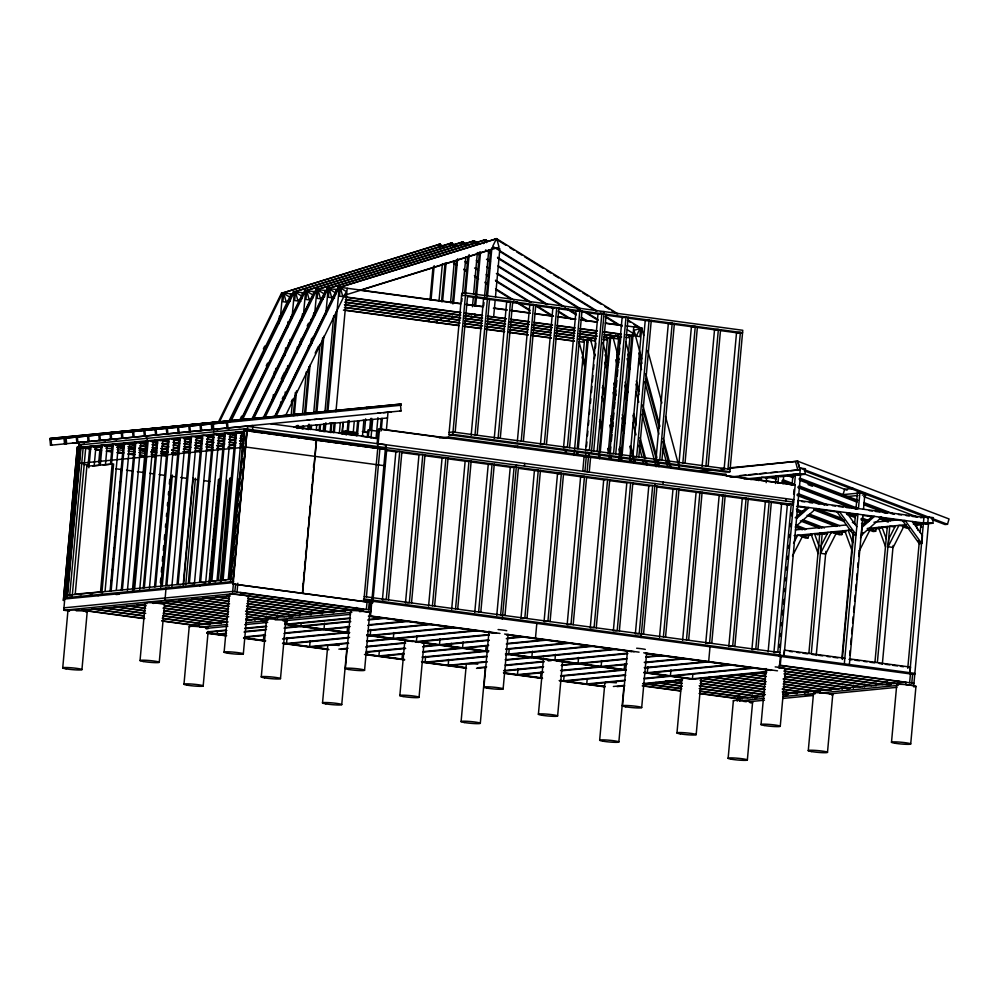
<?xml version="1.0" encoding="UTF-8"?>
<svg xmlns="http://www.w3.org/2000/svg" width="999" height="999" viewBox="0 0 999 999"><rect width="100%" height="100%" fill="white"/><g stroke="black" fill="none" stroke-linecap="round" stroke-linejoin="round"><path stroke-width="1.5" d="M69.018 610.951L63.736 610.239L64.748 599.038M64.86 597.889L78.983 442.607M65.909 597.789L79.82 444.905M67.183 595.292L80.657 447.202M67.32 597.652L81.231 444.767M62.725 667.944L67.969 610.389M69.693 595.541L83.179 447.452M72.378 594.43L85.714 447.877L81.918 447.365M75.225 594.13L86.863 466.221L113.624 463.961L101.985 591.858L75.225 594.13L76.673 594.33M87.974 466.358L89.798 446.303M88.886 467.807L90.859 446.203L95.904 446.89L94.218 465.397M98.714 462.612L99.838 450.274M99.226 465.272L101.049 445.217M100.275 465.172L102.11 445.117L112.737 446.59M81.943 669.555L87.188 612M105.469 464.31L107.155 445.791M98.139 595.754L98.339 594.592M110.477 464.173L112.3 444.118M111.526 464.073L113.349 444.018L118.406 444.692L105.07 591.246M100.537 591.67L112.175 463.761M110.077 591.121L123.551 443.019L128.596 443.706M110.714 587.587L111.426 579.882M111.701 576.798L112.4 569.08M112.687 565.996L113.386 558.279M113.661 555.194L114.373 547.489M114.648 544.405L115.347 536.688M115.634 533.603L116.334 525.886M116.758 521.266L117.32 515.084M117.745 510.464L118.444 502.747M118.719 499.662L119.418 491.945M119.705 488.861L120.404 481.156M120.692 478.071L121.391 470.354M122.652 456.468L122.927 453.384L116.883 452.572M111.126 591.008L124.6 442.919L129.658 443.606L116.321 590.147M121.316 590.022L134.803 441.933M122.377 589.922L135.852 441.833L140.909 442.507L127.422 590.596M131.98 592.457L132.168 591.296M132.567 588.923L146.054 440.834M146.266 438.436L146.491 436.039M133.404 591.221L147.328 438.336M134.678 588.723L148.152 440.634L153.209 441.308L139.735 589.398M143.294 587.887L156.768 439.797M144.343 587.774L157.83 439.685L162.874 440.372L149.4 588.461M140.035 660.614L145.28 603.059M154.545 586.788L168.019 438.698M155.594 586.688L169.081 438.598L174.126 439.273L160.652 587.362M160.352 582.779L160.777 578.146M161.326 571.977L161.751 567.357M162.313 561.188L162.737 556.555M163.299 550.387L163.724 545.754M164.286 539.585L164.698 534.964M165.409 527.247L165.684 524.163M166.383 516.446L166.671 513.361M167.37 505.644L167.645 502.559M168.356 494.855L168.631 491.77M169.331 484.053L169.755 479.42M162.238 586.151L172.34 475.087M165.797 585.689L179.271 437.599M165.822 589.16L165.921 588.011M159.253 662.225L164.498 604.67M166.009 588.011L164.985 600.374L228.634 608.903M171.903 586.276L185.377 438.174L180.32 437.5L166.845 585.589L169.368 585.926M177.048 584.602L190.522 436.513M183.154 585.177L196.628 437.087L191.571 436.401L178.097 584.49L180.619 584.84M183.579 584.353L193.269 477.909M185.752 584.64L195.429 478.196M188.287 583.503L201.773 435.414M183.966 684.278L189.211 626.723M194.393 584.078L207.879 435.989L202.822 435.314L189.348 583.404L193.132 583.916M199.538 582.405L213.024 434.315M199.65 585.876L199.763 584.727M213.761 431.868L213.399 423.763L401.248 405.219L401.136 404.071L188.611 424.8M199.925 585.889L200.025 584.74M204.071 541.82L204.358 538.736M205.057 531.031L205.332 527.947M206.044 520.229L206.318 517.145M207.018 509.428L207.305 506.343M208.004 498.638L208.279 495.541M198.963 622.814L198.689 625.749L161.738 620.766M205.794 581.443L219.131 434.89L214.073 434.215L200.599 582.305L205.644 582.991M209.066 582.617L218.481 479.27M209.553 581.356L210.252 573.651M210.539 570.554L211.239 562.849M211.663 558.216L212.225 552.047M212.65 547.427L213.349 539.71M213.624 536.625L214.323 528.908M214.61 525.824L215.309 518.106M215.597 515.022L216.296 507.317M216.571 504.233L217.282 496.515M217.557 493.431L218.257 485.714M210.127 582.517L219.53 479.158M210.789 581.318L224.263 433.216M203.184 685.888L208.154 631.368M210.215 621.728L209.94 624.65L162.2 618.219M217.033 580.344L230.369 433.803L225.324 433.116L211.85 581.206L215.634 581.718M218.344 580.506L227.472 480.232M220.317 581.53L229.733 478.171M221.378 581.418L230.781 478.071M217.52 631.193L217.258 634.153L226.486 633.254M222.04 580.219L235.514 432.13L240.572 432.804M221.191 623.563L221.453 620.629M228.284 579.258L241.621 432.704L236.576 432.03L223.102 580.119L225.624 580.456M229.595 579.408L238.724 479.133M230.307 579.42L243.781 431.318M224.113 652.235L229.345 594.68M230.594 581.643L244.518 428.746L793.631 502.097M231.78 574.687L232.205 570.054M232.767 563.886L233.329 557.717M233.741 553.084L234.303 546.915M234.728 542.295L235.289 536.113M235.714 531.493L236.276 525.324M236.688 520.691L237.25 514.522M237.812 508.354L238.237 503.721M238.798 497.552L239.223 492.919M239.785 486.75L240.197 482.13M240.759 475.961L241.321 469.78M241.746 465.159L242.307 458.991M242.732 454.358L243.294 448.189M243.706 443.556L244.268 437.387M245.055 428.821L244.83 431.218L78.546 447.402L90.822 449.063M232.642 583.965L247.115 430.432L386.738 449.288L372.777 602.772L232.642 583.965L371.89 602.622M233.054 581.393L246.978 428.509M233.142 583.916L247.115 430.432M63.736 610.239L232.48 593.806L233.366 584.09M247.727 426.186L247.515 428.583L78.771 445.005M234.865 591.708L235.527 584.378M237.025 591.995L237.824 583.204M252.56 429.258L252.784 426.86M240.634 592.482L240.409 594.88L232.48 593.806M243.331 653.846L248.564 596.291M271.616 402.435L271.903 399.35M273.863 377.747L274.425 371.566M276.536 348.414L276.81 345.329M278.783 323.726L279.483 316.009M272.814 400.786L273.376 394.617M275.337 373.014L275.761 368.381M277.734 346.778L278.009 343.681M280.12 320.529L282.642 292.757L292.932 294.143M254.945 620.279L255.207 617.345M280.332 406.493L280.756 401.86M282.58 381.793L283.142 375.624M284.965 355.557L285.664 347.839M287.487 327.772L288.049 321.603M289.885 301.536L290.584 293.818M261.526 618.793L261.313 621.191L266.608 621.902M283.529 399.75L283.816 396.665M285.926 373.514L286.338 368.881M288.449 345.729L288.736 342.645M290.834 319.493L291.121 316.408M284.727 398.102L285.289 391.933M287.113 371.865L287.675 365.696M289.648 344.081L290.072 339.448M292.033 317.844L294.418 291.608L304.707 292.994M263.436 640.384L263.973 634.465M266.196 619.18L266.458 616.246M261.276 676.96L266.521 619.405M291.258 414.61L292.67 399.175L291.233 401.985M294.63 377.56L294.917 374.475M296.878 352.872L297.44 346.69M299.55 323.539L299.837 320.454M301.798 298.851L302.36 292.67M293.244 415.634L295.342 392.482M299.563 346.178L299.987 341.546M301.948 319.942L302.51 313.761M294.293 415.534L296.541 390.834M300.761 344.53L301.323 338.361M303.284 316.745L305.669 290.509L314.423 291.696M277.447 618.081L277.71 615.159M297.015 428.396L297.29 425.462M297.864 428.446L298.139 425.437M302.51 413.511L306.306 371.84M308.416 348.688L308.691 345.604M310.801 322.452L311.076 319.368M313.049 297.752L313.611 291.583M302.148 429.071L302.397 426.248M349.175 633.004L284.74 624.325L285.14 619.892M280.494 678.571L285.464 624.038M303.197 428.971L303.459 426.148M304.495 414.535L308.841 366.695M310.814 345.08L311.376 338.911M313.336 317.295L313.761 312.675M286.201 619.78L285.801 624.225L348.701 632.704M305.544 414.435L310.04 365.047M312 343.431L312.562 337.262M314.535 315.659L316.92 289.41L327.21 290.796M287.25 619.68L286.85 624.113L349.762 632.592M288.686 616.995L288.961 614.06M287.075 637.574L286.538 643.493L349.625 637.35M308.142 428.758L308.541 424.363M308.254 429.682L308.629 425.524M308.978 428.846L309.39 424.35M313.761 412.412L319.942 344.505M324.438 295.117L324.862 290.484M315.734 413.436L322.627 337.812M326.835 291.508L327.123 288.424L338.461 289.71M316.795 413.336L323.813 336.163M325.786 314.56L328.172 288.324M316.271 429.92L316.733 424.925L315.672 425.025M300.212 612.961L299.937 615.896L247.577 608.841M302.672 587.125L302.772 584.003M303.659 576.273L303.758 573.151M304.645 565.422L304.745 562.3M305.632 554.57L305.731 551.448M306.618 543.718L306.718 540.596M307.742 531.318L308.029 528.221M308.728 520.467L308.841 517.345M309.727 509.615L309.827 506.493M310.714 498.763L310.814 495.629M311.551 489.46L311.8 484.777M312.55 478.608L312.65 475.474M313.536 467.757L313.636 464.622M315.647 444.493L315.746 441.371M302.422 593.256L316.396 439.772M301.186 623.051L300.924 626.011L350.162 621.216M319.118 430.594L319.655 424.737M319.955 430.756L320.504 424.75M323.189 431.393L323.888 423.676M325.012 411.326L333.716 315.634M335.689 294.018L336.114 289.385M324.001 431.793L324.675 424.35M325.062 431.68L325.874 422.752M326.81 412.325L335.939 312M337.899 290.397L338.186 287.3L339.273 287.2L346.303 291.558L285.452 415.846M327.859 412.225L339.235 287.2L460.339 303.521M311.451 611.875L311.188 614.797L246.516 606.081M310.165 640.696L309.628 646.603L348.102 642.856M330.107 432.43L330.906 423.638M330.931 432.667L331.743 423.663M334.103 423.214L333.266 432.455L334.315 432.355L335.164 423.114L329.47 423.014M335.939 411.75L347.177 288.274M322.702 610.776L322.44 613.711L246.978 603.533M339.373 433.029L340.322 422.602M324.55 623.214L324.013 629.12L350.174 626.585M342.182 431.568L342.994 422.565M342.145 434.165L343.206 422.44M342.507 432.455L345.579 432.155L345.679 431.006L356.468 432.455M346.191 435.064L346.466 432.105L357.23 433.554M322.527 702.959L327.772 645.391A9.678 0.874 5.2 0 1 339.21 645.504M347.065 432.792L348.164 420.629M348.114 432.692L349.225 420.529M333.953 609.677L333.691 612.612L247.452 600.986M353.159 433.479L354.245 421.466M344.942 611.513L345.204 608.591M362.462 436.151L363.911 420.279L362.849 420.379M364.41 432.392L365.634 418.868M347.115 632.242L347.652 626.323M341.745 704.57L346.715 650.037M345.354 668.568L350.587 611.013M367.232 437.412L367.907 430.02L379.732 431.368M368.294 437.312L368.968 429.92M369.555 430.606L370.666 418.444M370.617 430.507L371.715 418.344M370.979 437.999L372.639 419.755M356.193 610.426L356.456 607.492M376.024 438.698L377.934 417.669M359.49 611.638L362.562 611.338L362.774 608.94L246.191 620.292M377.597 446.116L377.809 443.718M364.036 598.963L377.947 446.078M379.508 428.896L378.459 428.996L377.11 443.781L378.159 443.681L379.508 428.896L795.192 484.915L779.607 656.131M380.294 429.395L381.281 418.556L382.342 418.456L381.206 430.844M366.421 596.865L379.895 448.763M366.383 609.427L367.045 602.097M368.544 609.727L369.218 602.397M364.573 670.179L369.867 611.638M370.142 608.678L370.542 604.245M386.388 430.132L388.012 412.225M371.516 601.223L370.492 612.412L362.562 611.338M385.527 447.177L385.751 444.78L246.491 426.186M496.528 633.204L369.468 616.071L370.517 615.971L385.352 449.188M385.889 447.152L386.101 444.755M366.308 654.495L367.357 654.382L367.632 651.423M370.741 629.432L370.204 635.352L451.76 627.409M379.308 651.51L378.908 655.943L403.534 653.546M388.424 599.825L401.898 451.735M393.831 632.542L393.294 638.461L474.862 630.519M430.032 299.812L432.992 267.307M429.395 318.294L429.108 321.391L428.059 321.491M431.081 299.712L434.178 265.659M405.482 603.021L418.968 454.932L422.827 454.557L409.353 602.647L406.78 602.897M401.998 659.053L402.535 653.134M399.837 695.629L404.945 639.585M411.526 602.934L425 454.845M437.325 319.368L437.05 322.465L435.989 322.565M439.023 300.786L442.407 263.624M441.521 301.773L445.042 263.062M441.171 317.145L440.884 320.242L439.835 320.342M442.582 301.661L446.103 262.962M416.933 635.664L416.396 641.57L488.711 634.54M449.113 318.219L448.826 321.316L447.777 321.416M450.512 302.734L454.32 260.926M452.497 303.771L456.443 260.414M452.422 316.059L452.135 319.156L451.086 319.255M453.546 303.671L457.629 258.766M419.056 697.24L424.026 642.719M428.583 606.131L442.058 458.042L445.929 457.667L432.442 605.756M425.636 656.256L425.099 662.162L486.65 656.181M448.426 438.174L448.539 437.025L726.198 474.45L726.086 475.599M448.913 434.74L461.788 293.306L465.659 292.932L742.781 330.282L729.907 471.715L726.036 472.09L448.913 434.74L452.784 434.365L729.907 471.715M461.763 301.636L462.05 298.539M462.475 293.893L465.859 256.743M434.615 606.056L448.089 457.954M464.585 293.381L467.969 256.231M452.784 434.365L469.168 254.57M455.169 432.255L467.607 295.617M440.022 638.773L439.485 644.692L488.723 639.897M471.603 316.034L471.328 319.131L470.267 319.23M472.452 306.743L473.301 297.452M473.576 294.355L477.385 252.547M474.562 306.231L479.495 252.035M474.925 313.861L474.637 316.958L473.588 317.058M475.624 306.119L480.556 251.935M451.673 609.253L465.147 461.151L469.018 460.776L455.544 608.866M448.726 659.365L448.189 665.284L486.663 661.538M451.298 643.281L451.024 646.241L449.975 646.341M471.153 435.314L483.578 298.676L487.45 298.301L475.012 434.94M483.703 305.644L483.978 302.547M484.552 296.353L488.773 249.9M457.704 609.165L471.178 461.076M486.488 295.816L490.709 249.363M487.537 295.716L491.908 247.715L499.85 248.788L495.479 296.778M477.185 435.227L489.61 298.589M463.111 641.882L462.574 647.802L488.736 645.254M495.192 299.875L493.643 316.908L492.594 317.008M461.088 721.628L466.333 664.073A9.678 0.874 5.2 0 1 466.483 663.86M474.762 612.362L488.249 464.273L492.107 463.898L478.633 611.987M494.243 438.424L506.68 301.785L510.539 301.411L498.114 438.049M480.794 612.275L494.28 464.185M500.274 438.336L512.712 301.698M486.076 646.478L485.664 650.911L488.748 650.611M480.307 723.239L485.402 667.195M483.916 687.25L489.011 631.206M496.778 615.322L510.252 467.232L514.123 466.858L500.649 614.947M517.332 441.533L529.77 304.895L533.641 304.52L521.203 441.158M502.122 618.743L502.235 617.594M517.707 447.515L517.819 446.366M502.31 618.768L516.508 464.747M517.894 447.54L517.994 446.391L514.747 446.665M504.97 615.534L518.456 467.445M523.364 441.446L535.801 304.807M503.134 688.86L508.091 634.328M524.45 465.821L524.662 463.424M509.165 649.587L508.766 654.02L590.322 646.091M520.954 618.581L534.428 470.492L538.299 470.117L524.825 618.206L522.24 618.456M518.006 668.706L517.47 674.612L543.631 672.065M540.434 444.642L552.859 308.004L556.73 307.63L544.293 444.268L541.72 444.518M526.985 618.493L540.459 470.404M546.465 444.567L558.891 307.929M532.392 651.223L531.855 657.142L613.411 649.2M536.813 623.413L535.464 638.199L534.415 638.311M539.51 677.834L540.559 677.734L541.096 671.815M538.399 714.31L543.506 658.266M565.172 452.934L565.446 449.85M550.074 621.615L563.561 473.526M566.221 452.834L566.508 449.75M569.555 447.677L581.992 311.039M583.528 339.235L583.266 342.17L578.646 341.546M555.494 654.333L554.944 660.252L627.272 653.209M574.013 455.444L584.552 339.685M576.66 454.882L576.947 451.785M577.222 448.701L587.2 339.123M577.722 454.77L577.996 451.685M578.284 448.601L588.399 337.475M557.617 715.921L562.587 661.388M564.06 676.398L563.648 680.843L625.212 674.849M582.754 471.253L584.103 456.468M595.304 338.087L595.042 341.021L579.645 338.948M585.526 450.724L597.964 314.086L601.835 313.711L589.398 450.349L586.825 450.599M585.651 455.844L585.938 452.759M586.5 446.578L586.925 441.958M587.487 435.776L587.899 431.143M588.461 424.975L588.886 420.342M589.447 414.173L589.872 409.54M590.434 403.371L590.859 398.738M591.42 392.557L591.982 386.388M592.395 381.755L592.956 375.587M593.518 369.405L593.943 364.785M594.505 358.604L594.929 353.971M595.491 347.802L595.904 343.169M584.927 471.54L586.263 456.755M587.175 456.88L587.275 455.731M587.35 456.905L587.449 455.756L584.203 456.031M573.176 624.725L586.65 476.635M587.087 471.84L588.436 457.043M588.686 456.768L588.973 453.683M589.248 472.127L590.596 457.342M593.731 450.936L606.168 314.298M606.555 336.988L606.293 339.922L603.209 339.51M578.583 657.442L578.046 663.361L627.285 658.566M597.19 451.66L607.579 337.45M598.738 457.317L609.702 336.925M599.65 458.753L599.937 455.669M600.212 452.584L610.889 335.277M617.807 335.901L617.532 338.836L603.683 336.963M587.15 679.52L586.75 683.953L625.224 680.207M608.154 453.658L618.831 336.351M609.715 459.315L609.989 456.218M610.414 451.598L610.839 446.965M611.4 440.784L611.962 434.615M612.375 429.982L612.936 423.813M613.361 419.18L613.923 413.012M614.348 408.379L614.909 402.197M615.322 397.577L615.884 391.396M616.308 386.763L616.87 380.594M617.295 375.961L617.857 369.792M618.281 365.159L618.843 358.991M619.255 354.358L619.817 348.176M620.242 343.556L620.941 335.839M610.764 459.203L611.051 456.118M596.266 627.834L609.74 479.745M615.746 453.896L628.171 317.257M629.058 334.802L628.783 337.737L625.711 337.325M618.706 460.277L630.082 335.252M601.673 660.551L601.136 666.47L627.297 663.923M620.491 461.276L632.017 334.715M621.553 461.176L621.828 458.091M622.115 454.995L633.778 326.898M599.65 740.296L604.882 682.742A9.678 0.874 5.2 0 1 605.044 682.529M613.324 631.031L626.81 482.942L630.669 482.567L617.195 630.656L614.622 630.906M629.495 462.25L641.708 327.959L626.81 325.961M619.355 630.943L632.842 482.854M638.836 457.018L651.273 320.379M624.762 663.673L624.225 669.58L623.176 669.692M618.868 741.907L623.963 685.863M622.477 705.918L627.434 651.398M635.339 634.003L648.813 485.914L652.684 485.526L639.21 633.628L636.625 633.878M655.893 460.214L668.331 323.576L672.202 323.189L659.765 459.827L657.18 460.089M640.871 637.437L640.971 636.288M641.046 637.462L655.069 483.429M656.805 466.258L656.73 465.084M643.531 634.203L657.017 486.113M661.925 460.127L674.362 323.489M641.695 707.529L646.653 653.009M662.999 484.49L663.224 482.092M647.864 666.783L647.327 672.702L728.883 664.76M659.515 637.262L672.989 489.173L676.86 488.786L663.386 636.875M678.983 463.324L691.42 326.685L695.292 326.311L682.854 462.949M665.546 637.175L679.02 489.085M685.014 463.236L697.452 326.598L693.593 326.973M670.953 669.892L670.416 675.811L751.972 667.869M682.604 640.371L696.091 492.282L699.949 491.908L686.475 639.997M676.96 732.979L681.917 678.446M702.085 466.433L714.522 329.795L718.381 329.42L705.943 466.058M688.636 640.284L702.122 492.195M708.116 466.346L720.554 329.707M692.831 674.337L692.432 678.771L766.295 671.59M696.178 734.59L701.273 678.546M705.706 643.481L719.18 495.392L723.051 495.017L709.565 643.106L706.992 643.356M724.088 469.405L736.525 332.767L740.396 332.38L727.959 469.018M710.014 646.753L708.666 661.55L707.617 661.65M711.738 643.393L725.212 495.304M728.795 646.59L742.269 498.501L746.141 498.126L732.667 646.216L730.082 646.465M734.827 646.515L748.301 498.414M728.134 758.316L733.366 700.761M737.237 701.086L737.512 698.001M699.063 693.506L737.449 698.688L738.511 698.576L738.773 695.654M758.803 480.681L759.09 477.584M762.961 696.153L739.735 698.426L739.522 700.823L764.297 698.401M739.697 700.848L740.122 696.216M761.263 480.432L761.55 477.347L766.595 478.022L766.183 482.667M752.135 698.051L752.397 695.117M747.352 759.927L752.584 702.372M757.916 649.625L771.403 501.535M775.461 483.516L776.148 475.961M777.921 483.279L778.608 475.724L783.653 476.411L782.966 483.966M763.386 696.952L763.648 694.03M761.038 724.6L766.133 668.556M768.131 651.897L781.605 503.808L780.544 503.908M785.689 501.023L785.901 498.626M792.032 485.152L793.019 474.325L798.064 475M779.008 655.057L778.908 656.206L914.759 674.512M779.707 647.327L779.994 644.23M780.694 636.488L780.981 633.403M781.68 625.661L781.967 622.577M782.667 614.835L783.091 610.202M783.653 604.008L784.078 599.375M784.777 591.633L785.064 588.548M785.763 580.806L786.051 577.722M786.75 569.979L787.037 566.895M787.736 559.153L788.024 556.056M788.723 548.326L788.998 545.229M789.709 537.499L789.984 534.403M790.696 526.673L790.971 523.576M791.683 515.846L791.957 512.749M792.669 505.019L793.081 500.374M793.643 494.193L794.068 489.547M794.492 484.915L795.479 474.088L800.536 474.762L784.065 655.731M779.295 668.069L780.369 656.243L363.561 600.062L363.673 598.913L914.859 673.363M905.494 682.404L779.22 665.396L780.269 665.284L781.068 656.493M744.105 479.083L799.862 473.663L800.361 468.056L805.419 468.743L804.907 474.338L797.165 475.087M783.878 655.706L784.39 650.112L844.829 658.266L842.369 658.503M780.256 726.211L785.489 668.643M786.151 691.832L785.876 694.767L782.804 694.355M797.402 690.746L797.127 693.668L783.266 691.808M804.769 692.095L804.557 694.492L812.487 695.554L783.066 698.426M808.865 653.446L819.817 533.079L824.862 533.753M811.325 653.209L822.277 532.842L827.322 533.516M820.591 553.321L831.455 531.992L836.5 532.667L825.649 553.995L820.591 553.321L821.315 545.404L827.971 532.33M816.233 655.431L825.886 551.361M808.278 750.674L813.523 693.119M819.63 691.483L819.892 688.548M820.154 691.433L820.429 688.498M830.881 690.384L831.143 687.449M827.497 752.284L832.741 694.73M841.907 657.879L853.283 532.879M842.282 659.465L853.658 534.465M854.644 523.663L855.481 514.41L857.941 514.173L844.317 663.86M842.132 689.298L842.394 686.363M849.699 655.232L850.124 650.599M850.686 644.43L851.248 638.261M851.66 633.628L852.222 627.459M852.646 622.827L853.208 616.658M853.633 612.025L854.195 605.856M854.62 601.223L855.181 595.054M855.594 590.421L856.155 584.24M856.58 579.62L857.142 573.438M857.704 567.27L858.129 562.637M858.69 556.468L859.252 550.299M849.375 664.535L862.999 514.847M863.498 509.253L864.947 493.419M853.383 688.199L853.646 685.264M864.635 687.1L864.897 684.165M874.949 662.312L887.312 526.51M877.409 662.075L889.772 526.273L894.829 526.948M888.086 546.753L898.95 525.424L903.995 526.098L893.143 547.427L888.086 546.753L888.81 538.836L895.466 525.761M875.873 686.001L876.148 683.079M882.329 664.298L893.143 545.466M887.399 681.98L887.124 684.914L783.953 671.003M891.495 742.307L896.74 684.752M898.65 680.881L898.376 683.816L778.258 667.632M907.766 668.294L919.292 541.745M920.129 532.492L920.978 523.239M909.814 672.677L923.938 517.395L798.014 500.424L797.502 506.018L928.483 523.676L913.735 685.701L905.806 684.64L906.018 682.242L783.091 694.205M909.989 672.702L910.501 667.107L849.887 658.94M921.752 543.468L905.144 520.529L902.684 520.766L919.292 543.706L921.752 543.468L922.477 535.551L912.299 521.49M909.627 682.717L910.426 673.925M911.787 683.016L912.599 674.225M913.323 524.025L927.809 522.564L928.321 516.97L933.366 517.657L932.866 523.251L925.099 524M910.713 743.918L915.958 686.363M801.298 536.438L805.656 538.099L808.116 537.862L808.89 535.202M835.052 533.154L839.397 534.815L841.87 534.577L843.031 530.581M868.805 529.87L873.151 531.53L875.611 531.293L876.398 528.633M931.967 519.555L945.029 524.537L947.489 524.3L949.05 518.968L797.726 461.213L729.782 467.832M218.044 422.727L281.631 292.857L282.642 292.757M219.093 422.627L282.68 292.757L289.71 297.115L228.858 421.391M263.349 348.876L264.723 346.091M229.82 421.578L293.406 291.708L294.455 291.608L301.486 295.966L240.634 420.254M230.869 421.478L294.455 291.608L293.369 291.708L297.502 292.27M240.26 418.956L241.633 416.158M266.246 365.884L267.607 363.099M241.059 420.492L304.645 290.622L305.669 290.509L312.737 294.867L251.885 419.155M242.12 420.392L305.706 290.509L304.645 290.622L308.753 291.171M252.31 419.393L315.896 289.523L316.92 289.41M253.371 419.293L316.958 289.423L323.988 293.768L263.137 418.057M281.219 379.058L284.64 372.078M307.205 325.999L308.566 323.201M263.561 418.294L327.148 288.424L328.209 288.324L335.227 292.682L274.375 416.97M264.623 418.194L328.209 288.324M282.218 398.913L283.579 396.116M274.638 417.182L338.224 287.312M275.687 417.082L339.273 287.2M315.16 353.109L318.581 346.129M438.636 246.765L439.897 244.193L443.856 246.641M450.412 245.617L451.673 243.044L455.631 245.492M461.026 245.804L462.912 241.945L466.883 244.405M472.277 244.705L474.163 240.859L478.134 243.306M483.528 243.619L485.414 239.76L488.061 241.396M617.956 313.886L496.491 238.636L492.707 246.353L597.015 310.964M615.559 335.14L614.298 337.712L610.339 335.264M793.543 543.281L797.614 535.277L802.659 535.963L792.482 555.956M860.451 538.036L863.161 532.704M859.39 550.711L870.254 529.383L867.719 529.045M795.204 517.782L806.543 507.767L809.003 507.529L796.54 518.543M795.816 526.461L816.146 508.491M861.837 525.611L872.027 516.595L874.487 516.358L862.025 527.372L861.313 535.289L881.63 517.32M440.147 244.218L282.642 292.994L439.098 244.33L440.147 244.218L440.921 247.065M451.923 243.082L294.418 291.845L450.874 243.182L451.923 243.082L452.697 245.916M463.174 241.983L305.669 290.759L462.125 242.083L463.174 241.983L463.948 244.83M474.425 240.884L316.92 289.66L473.376 240.996L474.425 240.884L475.199 243.731M290.472 300.037L286.001 301.423L283.704 292.894L282.904 301.686L289.061 302.522M485.676 239.797L328.172 288.561L484.627 239.897L485.676 239.797L486.438 242.632M300.749 299.35L297.777 300.287L295.479 291.745L294.68 300.537L300.836 301.373M496.753 238.674L339.235 287.45L496.753 238.674L499.05 247.203L342.595 295.879L340.297 287.337L339.498 296.141L461.076 312.525M312 298.264L309.028 299.188L306.73 290.647L305.919 299.45L310.539 300.062M324.737 296.703L320.279 298.089L317.969 289.56L317.17 298.351L323.326 299.176M334.503 296.066L331.518 296.99L329.22 288.461L328.421 297.252L334.578 298.089M360.914 289.96L490.546 249.625M643.693 335.464L641.683 327.959L634.04 330.332L641.72 358.853M729.245 468.331L797.702 461.213L799.999 469.755L730.007 477.01M50.112 439.61L49.987 438.461L218.569 421.84M401.136 404.071L110.677 432.555L110.789 433.703M88.174 435.939L50.999 439.523L51.561 445.142L50.499 445.242L49.95 439.622L228.209 422.277L228.097 421.128M99.413 434.84L88.599 435.901L89.161 441.521M121.641 432.642L99.85 434.815L100.4 440.422M121.915 432.654L111.101 433.716L111.651 439.335M133.167 431.556L122.353 432.617L122.902 438.236M144.418 430.457L133.604 431.531L134.153 437.137M155.669 429.37L144.855 430.432L145.404 436.051M166.92 428.271L156.106 429.333L156.656 434.952M199.126 425.137L167.345 428.246L167.907 433.853M211.913 423.888L201.099 424.962L201.648 430.569M50.499 445.242L116.97 438.786M400.512 405.294L401.061 410.914L99.351 440.534L98.801 434.915M387.5 417.957L294.006 427.16L295.067 427.06M438.836 244.293L439.897 244.193M451.673 243.044L450.611 243.144L454.57 245.604M461.863 242.045L462.912 241.945M473.114 240.959L474.163 240.859M484.365 239.86L485.414 239.76M496.491 238.636L495.429 238.736L505.993 245.279M282.68 292.757L281.631 292.857L284.24 293.207M316.958 289.423L315.896 289.523L319.83 290.047M461.575 295.704L465.434 295.329L742.557 332.679L738.698 333.054L720.217 330.569M600.349 311.988L604.22 311.601L591.346 453.047L587.474 453.421M670.491 323.863L673.076 323.614M639.348 327.884L640.659 327.822L639.86 336.613L626.011 334.752M640.621 328.059L641.708 327.959M49.987 438.461L297.49 414.285L297.602 415.434M132.592 431.056L136.963 430.631M153.634 429.008L156.543 428.721M173.227 427.11L177.585 426.673M195.717 424.912L198.639 424.625M225.499 422.015L228.421 421.728M245.092 420.104L249.463 419.68M306.98 420.204L309.865 419.93M314.198 419.505L317.095 419.23M319.243 419.006L322.14 418.731M377.634 413.249L380.532 412.962M383.416 412.687L386.313 412.4M386.963 412.337L391.358 411.9M400.012 411.014L401.061 410.914M72.465 443.119L247.877 426.049M250.025 425.836L252.922 425.549M244.293 431.143L246.753 430.906M295.716 426.298L298.626 426.011M90.797 447.39L80.869 447.477M93.856 447.09L101.536 446.341M104.595 446.041L112.275 445.292M115.335 444.992L146.016 442.008M151.099 441.521L156.806 440.959M159.915 440.659L167.67 439.91M172.328 439.448L180.082 438.698M184.328 438.286L190.934 437.637M195.592 437.187L201.798 436.588M206.456 436.126L212.65 435.527M217.307 435.077L223.514 434.465M228.172 434.016L243.681 432.505M342.62 431.306L345.679 431.006M345.404 432.205L346.466 432.105M315.896 439.822L316.571 439.797L302.61 593.281L301.923 593.306M77.085 463.548L243.082 447.39M92.782 465.984L98.726 465.409M103.197 464.972L109.153 464.385M449.138 432.342L453.009 431.968L730.119 469.318M439.335 437.924L448.539 437.025M697.364 470.979L711.263 469.63M720.529 468.731L725.149 468.281M701.46 471.029L712.262 469.98M721.528 469.08L724.612 468.781M723.126 474.75L726.198 474.45M739.797 475.611L745.978 475.012M749.063 474.712L756.78 473.963M759.864 473.663L766.046 473.051M770.679 472.602L776.847 472.003M781.48 471.553L787.649 470.954M790.746 470.654L799.999 469.755M750.711 479.62L760.002 478.708M766.196 478.109L777.035 477.047M780.132 476.748L794.068 475.399M795.192 484.915L726.448 475.899M721.34 495.679L723.925 495.429M853.308 488.449L844.63 489.298L843.069 494.617L861.862 492.794M847.901 496.466L858.016 495.479M862.349 495.054L866.695 494.642M230.819 579.233L233.279 578.995M65.072 595.491L231.356 579.308M233.604 581.468L64.673 597.864L64.573 599.013L233.491 582.617M116.009 594.555L119.068 594.255M795.366 529.907L846.078 524.975M861.513 523.476L866.183 523.014M873.95 522.265L897.252 519.992M920.554 517.732L928.321 516.97M794.13 535.614L851.722 529.97M867.219 528.459L906.056 524.687M801.448 536.038L812.199 534.989M816.82 534.54L827.572 533.491M833.715 532.892L846.016 531.705M867.607 529.595L880.044 528.384M887.811 527.634L881.98 527.072L886.35 539.073M903.346 526.123L906.455 525.824M917.332 524.762L921.99 524.3M63.948 607.842L232.692 591.408L370.716 610.014M817.207 534.54L819.53 534.315L814.485 533.641L818.855 545.641L818.131 553.558L811.001 533.978M836.5 532.667L830.494 532.667M867.931 529.607L870.254 529.383M917.207 524.812L920.691 524.475L921.665 527.147M909.365 528.009L906.905 528.246L902.547 526.585M76.274 610.851L145.305 604.133M152.972 603.396L229.683 595.928M194.031 625.362L227.784 622.077M289.685 616.895L292.744 616.595M199.95 627.172L227.56 624.475M245.966 622.689L267.445 620.604M275.112 619.855L351.823 612.387M206.356 628.383L227.834 626.298M244.705 624.65L267.72 622.414M283.054 620.916L350.549 614.348M207.792 631.818L226.261 630.019M244.73 628.221L266.271 626.123M284.74 624.325L349.95 617.981M206.88 632.404L226.885 630.456M245.354 628.658L266.895 626.56M289.011 624.412L350.574 618.418M244.955 631.455L266.496 629.37M284.965 627.572L298.813 626.223M368.631 619.43L382.48 618.081M219.418 634.452L225.574 633.853M244.043 632.055L265.584 629.957M284.053 628.159L300.974 626.51M303.084 626.311L350.799 621.665M367.719 620.017L384.652 618.369M244.967 636.825L264.972 634.877M284.977 632.929L321.903 629.333M368.643 624.787L405.582 621.191M244.056 637.412L265.597 635.314M284.066 633.516L324.076 629.62M326.186 629.42L349.263 627.172M367.732 625.374L407.742 621.478M283.441 638.436L345.005 632.442M368.656 630.144L428.671 624.3M262.412 640.734L263.474 640.634M346.079 632.592L347.14 632.492M282.53 639.023L347.165 632.742M367.744 630.731L431.568 624.45M288.699 643.781L348.713 637.949M367.182 636.151L370.254 635.851M372.365 635.639L453.933 627.709M366.571 641.058L391.183 638.673M311.788 646.902L348.726 643.306M367.195 641.508L393.356 638.96M395.467 638.761L477.023 630.819M338.873 649.125L348.114 648.226M366.571 646.428L405.045 642.682M341.046 649.412L347.19 648.813M365.659 647.015L405.669 643.119M418.556 641.87L489.348 634.977M366.583 651.785L405.057 648.039M423.526 646.241L437.375 644.892M507.192 638.099L521.041 636.75M365.671 652.372L405.681 648.476M422.614 646.828L439.535 645.179M441.645 644.979L489.348 640.334M506.281 638.686L523.214 637.037M423.539 651.598L460.464 648.001M507.205 643.456L544.13 639.86M381.069 656.231L404.158 653.983M422.627 652.185L462.637 648.301M464.747 648.089L487.824 645.841M506.293 644.043L546.303 640.159M422.003 657.105L483.566 651.123M505.669 648.963L567.232 642.969M422.627 657.554L485.726 651.41M506.306 649.412L569.393 643.269M427.26 662.462L487.275 656.618M505.744 654.82L508.816 654.52M510.926 654.32L592.482 646.378M435.614 664.073L436.663 663.973M519.28 655.931L520.342 655.831M603.721 647.889L604.77 647.789M505.119 659.74L529.745 657.342M450.349 665.571L487.287 661.975M505.756 660.177L531.918 657.629M534.015 657.429L615.584 649.487M477.435 667.794L486.663 666.895M505.132 665.097L543.606 661.35M548.226 660.901L551.298 660.601M476.523 668.381L485.751 667.482M505.756 665.534L544.23 661.8M557.117 660.539L627.896 653.646M503.608 670.604L543.618 666.708M562.087 664.909L575.936 663.561M645.754 656.768L659.602 655.419M504.233 671.041L542.707 667.307M561.176 665.509L578.096 663.86M580.207 663.648L626.373 659.165M646.378 657.217L661.763 655.719M560.551 670.416L599.025 666.683M644.23 662.275L682.692 658.541M519.63 674.912L542.719 672.664M561.176 670.866L601.186 666.97M603.296 666.77L626.385 664.522M644.855 662.724L684.864 658.828M560.564 675.786L622.115 669.792M644.23 667.644L705.794 661.65M561.188 676.223L624.288 670.079M644.867 668.081L707.954 661.937M779.32 656.343L780.369 656.243M565.821 681.131L625.836 675.287M644.305 673.488L647.377 673.189M649.487 672.989L731.043 665.047M643.681 678.408L668.306 676.011M588.911 684.24L624.3 680.794M644.305 678.858L670.466 676.311M672.577 676.098L754.145 668.169M613.374 686.475L624.15 685.426M642.607 683.628L682.629 679.732M617.082 686.613L624.775 685.863M643.244 684.065L681.705 680.319M766.92 672.027L693.543 679.17L644.055 672.502M908.041 667.344L910.501 667.107M754.145 697.851L757.23 697.552M785.014 694.854L788.111 694.555M846.727 688.848L849.799 688.548M888.148 684.814L891.22 684.515M782.879 696.603L815.296 693.443M819.892 692.994L898.126 685.376M749 701.735L764.485 700.224M829.37 693.918L896.865 687.349M577.26 308.866L580.332 309.29M467.732 296.541L509.303 302.135M512.375 302.56L532.392 305.257M535.476 305.669L553.946 308.154M558.566 308.778L577.035 311.263M581.655 311.888L598.588 314.173M606.293 315.209L624.313 317.645M627.847 318.119L694.043 327.035M697.127 327.447L717.145 330.145M466.496 304.345L483.429 306.631M494.443 308.117L506.755 309.777M511.376 310.402L529.845 312.887M534.465 313.511L552.934 315.996M557.542 316.621L576.011 319.106M580.631 319.73L597.564 322.015M605.257 323.052L622.19 325.337M360.789 290.347L460.826 303.833M465.447 304.458L482.38 306.73M493.394 308.216L507.242 310.09M510.314 310.502L530.332 313.199M534.94 313.823L551.873 316.096M558.029 316.933L574.962 319.218M581.118 320.042L596.503 322.115M605.744 323.364L619.592 325.224M327.123 288.424L329.757 288.786M465.696 313.149L482.629 315.422M488.349 316.196L505.956 318.569M510.576 319.193L529.045 321.678M533.666 322.302L552.135 324.787M556.743 325.412L575.212 327.909M579.832 328.521L596.765 330.806M604.457 331.843L621.39 334.128M346.129 297.277L460.027 312.625M464.647 313.249L481.568 315.534M487.3 316.296L506.443 318.881M511.063 319.505L529.532 321.99M534.14 322.615L552.609 325.1M557.23 325.724L574.163 328.009M580.319 328.833L597.252 331.119M603.408 331.943L620.329 334.228M626.485 335.065L632.642 335.889M345.354 299.538L460.789 315.097M465.397 315.721L482.579 318.032M487.187 318.656L505.656 321.141M510.277 321.765L528.746 324.25M533.366 324.875L551.835 327.36M556.455 327.984L574.924 330.469M579.532 331.094L596.465 333.379M604.158 334.415L621.091 336.7M345.841 299.85L459.727 315.197M464.348 315.821L481.518 318.132M487.674 318.968L504.607 321.241M509.228 321.865L529.233 324.563M532.305 324.975L552.322 327.672M556.93 328.296L575.399 330.781M580.019 331.406L596.952 333.691M604.645 334.727L621.578 337.013M344.88 302.085L460.314 317.645M464.71 318.231L482.105 320.579M486.713 321.203L505.182 323.688M509.802 324.313L528.271 326.798M532.892 327.422L551.361 329.907M555.981 330.532L574.45 333.017M579.058 333.641L597.527 336.139M345.367 302.397L460.789 317.957M464.985 318.519L482.579 320.891M487.2 321.516L505.669 324.001M510.289 324.625L527.222 326.898M533.379 327.734L550.299 330.02M556.455 330.844L574.924 333.329M579.545 333.953L596.478 336.238M604.17 337.275L610.327 338.099M344.405 304.633L460.077 320.217L344.892 304.945M464.697 320.841L481.618 323.127M487.774 323.951L504.707 326.236M509.328 326.86L527.797 329.345M532.417 329.97L550.886 332.455M555.494 333.079L573.963 335.564M578.583 336.188L595.516 338.474M465.172 321.154L482.105 323.439M486.725 324.051L505.194 326.548M509.815 327.173L528.284 329.658M532.892 330.282L551.361 332.767M555.981 333.391L574.45 335.876M579.07 336.501L596.003 338.786M345.467 307.38L459.602 322.764M464.223 323.389L482.692 325.874M487.3 326.498L504.233 328.783M510.389 329.608L527.322 331.893M533.478 332.717L550.412 335.002M556.555 335.839L573.488 338.112M344.405 307.492L460.089 323.077M464.697 323.701L481.63 325.986M486.251 326.598L504.72 329.096M509.34 329.72L527.809 332.205M532.417 332.829L550.886 335.314M555.506 335.939L573.975 338.424M578.596 339.048L587.824 340.297M344.455 309.99L458.591 325.362M464.747 326.198L481.68 328.471M486.301 329.096L504.77 331.593M509.39 332.205L527.859 334.702M532.467 335.327L550.936 337.812M555.556 338.436L574.025 340.921M343.406 310.09L459.078 325.674M463.698 326.298L480.631 328.584M485.239 329.195L503.708 331.693M508.329 332.317L528.334 335.015M531.418 335.427L551.423 338.124M556.043 338.748L574.512 341.233M799.862 473.663L804.907 474.338M379.995 429.208L446.141 438.111M362.325 431.63L368.481 432.467M362.812 431.943L367.432 432.567M345.579 432.155L357.892 433.816M270.766 423.788L377.909 438.224M294.205 427.185L311.039 429.458M317.158 430.282L333.991 432.555M338.586 433.166L356.955 435.651M361.551 436.263L378.384 438.536M378.159 443.681L793.843 499.7M801.697 501.498L804.769 501.91M809.377 502.522L812.449 502.947M817.057 503.558L820.129 503.983M823.201 504.395L827.796 505.007M832.404 505.631L835.476 506.043M838.548 506.456L843.156 507.08M846.228 507.492L849.3 507.904M853.908 508.528L856.98 508.941M869.267 510.601L872.339 511.013M875.411 511.426L880.019 512.05M883.091 512.462L887.699 513.086M890.771 513.498L893.843 513.911M898.451 514.535L901.523 514.947M906.13 515.571L909.202 515.984M912.262 516.396L916.87 517.02M236.825 427.122L239.897 427.535M246.616 430.482L377.647 448.139M377.722 448.476L793.406 504.495M927.809 522.564L932.866 523.251M251.373 431.531L262.15 432.979M266.77 433.603L269.842 434.016M272.927 434.44L277.547 435.052M280.619 435.477L285.239 436.101M288.324 436.513L292.944 437.137M296.016 437.55L299.101 437.962M303.721 438.586L306.793 438.998M309.877 439.41L314.498 440.035M317.57 440.447L322.19 441.071M325.274 441.496L329.895 442.107M332.967 442.532L337.587 443.144M340.671 443.568L343.743 443.981M348.364 444.605L351.448 445.017M354.52 445.429L359.141 446.053M362.225 446.466L366.845 447.09M369.917 447.502L374.538 448.126M224.513 428.321L229.133 428.946M386.176 450.512L396.953 451.96M401.573 452.584L418.506 454.87M424.662 455.706L443.144 458.191M447.764 458.816L467.769 461.513M470.854 461.925L490.871 464.622M493.943 465.034L512.425 467.532M518.581 468.356L560.152 473.963M563.224 474.375L583.241 477.072M586.313 477.485L604.795 479.982M609.415 480.594L626.348 482.879M632.504 483.716L649.437 485.989M657.142 487.025L675.162 489.46M678.696 489.935L767.981 501.973M771.066 502.385L789.535 504.87L783.191 504.258M796.578 506.468L807.329 507.917M815.009 508.953L838.049 512.062M847.252 513.299L856.468 514.535M862.612 515.372L871.827 516.608M881.043 517.857L904.083 520.954M913.298 522.202L926.023 523.913M920.691 524.475L915.633 523.788L918.069 530.457M213.262 429.408L217.882 430.032M240.984 433.154L244.056 433.566M241.458 433.454L244.543 433.878M225.537 433.391L229.32 433.903M229.733 434.24L235.889 435.077M240.509 435.701L243.581 436.113M228.671 434.34L234.827 435.177M240.996 436.001L244.068 436.426M215.547 434.652L218.069 435.002M218.481 435.339L224.638 436.163M229.258 436.788L235.414 437.624M240.035 438.249L243.107 438.661M218.968 435.651L223.576 436.276M229.745 437.1L235.901 437.924M240.522 438.549L243.594 438.973M207.23 436.438L213.386 437.262M218.007 437.887L224.163 438.711M228.783 439.335L234.94 440.172M239.56 440.784L242.645 441.208M207.717 436.738L213.873 437.574M218.494 438.199L224.65 439.023M229.27 439.647L235.427 440.472M240.047 441.096L243.119 441.521M882.292 527.922L878.496 527.41L885.626 546.99M195.979 437.525L202.135 438.361M206.756 438.986L212.912 439.81M217.532 440.434L223.689 441.258M229.845 442.095L236.014 442.919M240.622 443.544L243.706 443.956M196.466 437.837L202.622 438.673M207.243 439.285L213.399 440.122M218.019 440.746L224.176 441.57M228.796 442.195L234.952 443.019M239.573 443.643L242.657 444.068M184.728 438.623L190.884 439.448M195.504 440.072L201.661 440.909M207.817 441.733L213.986 442.569M218.594 443.181L224.763 444.018M229.383 444.642L235.539 445.467M240.16 446.091L243.232 446.503M183.679 438.723L189.835 439.56M195.991 440.384L200.612 441.009M206.768 441.833L212.924 442.669M217.545 443.294L223.701 444.118M229.857 444.955L234.478 445.566M240.634 446.403L243.719 446.815M246.179 447.09L385.239 465.821M852.022 530.869L848.226 530.357L852.597 542.357M173.476 439.722L179.633 440.547M184.253 441.171L190.409 441.995M195.03 442.619L201.186 443.456M205.806 444.08L211.963 444.905M216.583 445.529L222.74 446.353M228.908 447.19L233.529 447.814M173.963 440.022L178.584 440.646M184.74 441.483L190.896 442.307M195.517 442.932L201.673 443.768M206.293 444.38L212.45 445.217M217.07 445.841L223.227 446.665M227.847 447.29L234.003 448.114M162.225 440.809L168.394 441.645M173.002 442.27L179.171 443.094M183.779 443.718L189.947 444.543M194.555 445.167L200.724 446.004M206.88 446.828L213.037 447.664M217.657 448.276L223.813 449.113M155.02 440.084L158.092 440.497M162.712 441.121L168.868 441.958M173.489 442.569L179.645 443.406M184.266 444.031L190.422 444.855M195.042 445.479L201.199 446.303M205.819 446.928L211.975 447.764M216.596 448.389L222.752 449.213M123.264 438.174L126.349 438.586M152.522 442.12L157.143 442.732M161.763 443.356L167.919 444.193M174.076 445.017L178.696 445.641M184.852 446.466L191.009 447.302M195.629 447.927L201.786 448.751M206.406 449.375L212.562 450.212M153.009 442.42L157.63 443.044M162.238 443.668L168.406 444.505M173.014 445.117L179.183 445.954M183.791 446.578L189.96 447.402M194.568 448.027L200.737 448.851M206.893 449.687L213.049 450.512M137.325 442.27L139.848 442.607M112.013 439.273L116.633 439.885M139.735 443.007L145.891 443.831M152.048 444.667L156.668 445.279M162.825 446.116L168.981 446.94M173.601 447.564L178.222 448.189M184.378 449.013L190.534 449.85M195.155 450.474L201.311 451.298M140.21 443.306L146.378 444.143M152.535 444.967L155.607 445.392M161.776 446.216L167.932 447.053M174.088 447.877L178.709 448.501M183.329 449.125L189.485 449.95M195.642 450.786L200.262 451.398M100.774 440.359L105.382 440.984M130.02 444.305L134.64 444.93M140.797 445.754L146.953 446.59M153.109 447.415L156.194 447.827M160.814 448.451L166.97 449.288M171.591 449.912L177.747 450.736M183.903 451.56L190.06 452.397M128.971 444.405L135.127 445.242M139.748 445.854L145.904 446.69M152.06 447.515L156.681 448.139M161.301 448.763L167.457 449.6M172.078 450.212L178.234 451.048M182.854 451.673L189.011 452.497M113.561 444.293L117.345 444.805M117.233 445.192L123.389 446.016M128.009 446.64L134.166 447.477M138.786 448.101L146.478 449.138M152.647 449.962L155.719 450.374M161.875 451.211L168.032 452.035M172.652 452.659L178.809 453.496M117.72 445.504L123.876 446.328M128.496 446.953L134.653 447.789M139.273 448.401L145.429 449.238M151.586 450.062L156.206 450.686M160.827 451.311L166.983 452.147M171.603 452.759L176.224 453.384M116.658 445.604L122.815 446.441M128.983 447.265L133.591 447.889M139.76 448.713L145.916 449.55M152.073 450.374L156.693 450.999M161.314 451.623L167.47 452.447M172.09 453.071L176.698 453.696M117.37 447.215L123.539 448.039M128.172 448.663L134.353 449.5M138.986 450.124L145.155 450.949M151.324 451.785L155.956 452.41M160.589 453.034L166.771 453.871M172.939 454.695L176.024 455.119M102.31 445.379L106.106 445.891M79.858 442.395L84.465 443.019M109.103 446.341L112.188 446.753M116.796 447.377L121.416 448.002M130.657 449.25L133.741 449.662M139.897 450.487L144.518 451.111M150.674 451.948L156.831 452.772M161.451 453.396L166.071 454.021M95.03 446.628L101.711 447.527M105.769 448.076L112.525 448.988M117.158 449.612L123.327 450.437M127.959 451.061L134.902 451.998M138.761 452.522L145.642 453.446M151.111 454.183L156.368 454.895M160.976 455.519L165.572 456.131M92.32 446.653L94.855 446.99M81.006 447.165L90.21 448.401M94.818 449.026L100.949 449.85M107.08 450.674L111.688 451.298M117.82 452.122L123.951 452.947M128.546 453.571L134.69 454.395M139.286 455.02L145.417 455.844M151.548 456.668L154.62 457.08M87.1 448.151L90.185 448.563M94.805 449.188L97.877 449.6M108.654 451.061L111.738 451.473M117.894 452.297L120.966 452.722M130.207 453.958L134.828 454.582M139.448 455.207L144.068 455.831M95.417 449.675L101.548 450.499M106.156 451.123L112.288 451.948M127.622 454.021L133.754 454.845M139.897 455.669L146.029 456.493M83.267 464.373L87.9 464.997M115.709 468.756L121.89 469.58M126.523 470.204L132.705 471.041M137.338 471.665L143.519 472.502M149.7 473.326L154.333 473.951M158.966 474.575L165.147 475.412M171.328 476.248L175.961 476.873M180.607 477.497L186.776 478.334M194.505 479.37L197.602 479.782M203.771 480.619L209.952 481.456M86.863 466.221L88.312 466.421M789.485 651.373L792.507 651.785M797.04 652.397L800.062 652.797M803.084 653.209L807.617 653.821M812.15 654.432L815.172 654.832M818.193 655.244L822.726 655.856M827.259 656.468L830.281 656.867M833.303 657.28L837.836 657.891M848.938 659.39L851.972 659.79M854.994 660.202L859.54 660.814M864.085 661.425L867.12 661.837M870.154 662.25L874.699 662.861M879.245 663.473L882.279 663.873M885.301 664.285L889.859 664.897M892.881 665.309L897.427 665.921M900.461 666.333L903.496 666.733M364.248 596.565L779.932 652.584M780.269 665.284L913.96 683.304M240.597 592.719L363.786 609.328M240.684 594.855L353.109 610.002M247.34 595.991L353.596 610.314M784.902 668.768L894.242 683.503M247.914 598.438L343.394 611.313M226.848 595.841L229.92 596.266M248.401 598.751L340.809 611.201M784.44 671.316L882.991 684.602M370.517 615.971L500.012 633.428M504.632 634.053L639.073 652.172M643.718 652.797L777.497 670.816M506.668 634.565L634.153 651.748M645.754 653.309L771.852 670.304M368.406 616.183L495.467 633.304M506.293 634.765L631.555 651.648M645.479 653.521L770.729 670.404M216.646 596.84L228.971 598.501M215.597 596.94L229.458 598.813M247.939 601.298L329.558 612.3M785.014 673.763L874.337 685.801M783.965 673.863L871.74 685.689M205.407 597.939L228.496 601.048M202.809 597.827L228.983 601.361M247.465 603.846L318.306 613.398M758.366 672.777L766.071 673.826M784.552 676.311L863.086 686.9M757.317 672.889L765.009 673.925M785.039 676.623L860.489 686.788M192.607 598.826L229.57 603.796M191.558 598.925L228.521 603.908M246.99 606.393L307.055 614.485M747.115 673.875L765.596 676.373M784.078 678.858L850.299 687.787M744.53 673.776L766.083 676.673M783.029 678.958L849.25 687.886M181.356 599.912L229.096 606.356M178.771 599.812L228.047 606.455M246.528 608.94L295.804 615.584M734.327 674.762L765.134 678.92M783.616 681.405L839.048 688.873M733.278 674.862L765.621 679.22M784.09 681.718L837.999 688.985M245.567 611.176L287.15 616.783M167.52 600.911L227.572 609.003M246.054 611.488L284.553 616.683M723.076 675.861L766.196 681.668M783.141 683.953L829.345 690.184M99.875 592.107L102.398 592.444M720.491 675.749L765.147 681.768M783.628 684.265L826.747 690.072M98.826 592.207L102.61 592.719M157.318 601.898L228.159 611.45M246.641 613.935L275.899 617.882M157.805 602.21L228.646 611.75M245.592 614.035L273.301 617.769M710.289 676.748L765.734 684.215M784.215 686.713L818.094 691.271M88.624 593.206L92.42 593.718M709.24 676.847L764.672 684.315M783.154 686.812L815.496 691.171M87.575 593.306L91.359 593.818M164.548 605.481L227.697 613.998M246.166 616.483L264.648 618.968M165.035 605.794L228.172 614.298M246.653 616.795L262.063 618.868M700.586 678.046L765.259 686.763M782.205 689.048L808.378 692.582M77.373 594.293L81.169 594.805M701.073 678.358L764.21 686.862M782.692 689.36L804.245 692.27M366.633 634.865L488.149 651.248M506.705 653.746L626.398 669.879M644.118 672.265L694.592 679.07M367.12 635.177L488.636 651.56M505.644 653.846L626.236 670.104M137.899 604.507L145.604 605.544M164.086 608.029L228.759 616.745M245.704 619.03L251.86 619.855M367.732 635.501L412.575 641.545M415.671 641.97L418.768 642.382M421.853 642.807L488.349 651.76M505.369 654.058L551.76 660.314M556.393 660.938L625.986 670.317M644.542 672.814L692.482 679.27M67.532 595.254L72.14 595.879M136.851 604.607L146.091 605.856M163.024 608.129L227.71 616.845M246.191 619.343L250.811 619.967M700.112 680.594L764.797 689.31M700.599 680.906L765.271 689.622M782.217 691.907L792.994 693.356M126.648 605.594L145.13 608.091M163.611 610.576L226.748 619.093M127.135 605.906L145.617 608.403M164.098 610.889L227.235 619.392M676.548 680.032L681.168 680.656M701.186 683.353L764.322 691.857M675.486 680.132L681.643 680.968M700.124 683.453L764.809 692.17M116.945 606.905L144.668 610.639M163.149 613.124L227.822 621.84M114.348 606.793L145.155 610.951M163.624 613.436L226.773 621.94M665.297 681.131L682.23 683.403M699.175 685.689L765.396 694.617M665.784 681.43L681.181 683.516M699.662 686.001L764.335 694.717M105.694 607.991L145.729 613.386M162.675 615.671L219.655 623.351M103.097 607.892L144.68 613.498M163.162 615.983L217.058 623.251M655.581 682.429L681.768 685.951M700.237 688.448L761.837 696.753M656.068 682.742L682.242 686.263M699.188 688.548L759.252 696.64M92.907 608.878L143.719 615.734M91.846 608.99L144.206 616.046M162.687 618.531L205.806 624.338M644.33 683.528L681.293 688.498M699.775 690.996L750.586 697.839M644.817 683.828L681.78 688.811M700.262 691.308L748.001 697.739M739.735 698.426L742.382 698.776M81.656 609.977L144.793 618.481M643.294 685.751L680.157 690.721M700.112 693.406L738.511 698.576M82.143 610.289L143.744 618.593M162.225 621.078L194.555 625.436M642.245 685.851L680.631 691.021M743.481 701.348L746.315 701.735M207.78 632.879L226.199 635.364M244.605 637.849L265.609 640.671M282.967 643.019L327.46 649.013M367.357 654.382L404.47 659.39M421.491 661.675L466.333 667.719M503.446 672.727L540.559 677.734M560.439 680.406L604.807 686.388M206.731 632.979L226.673 635.676M243.531 637.949L265.035 640.846M283.454 643.319L328.421 649.387M365.534 654.382L404.195 659.59M421.978 661.987L466.046 667.931M503.933 673.039L542.569 678.246M559.39 680.506L605.282 686.7M207.205 633.291L225.612 635.776M244.006 638.249L265.509 641.146M282.517 643.443L328.908 649.7M364.473 654.482L404.682 659.902M421.69 662.2L466.545 668.244M503.658 673.239L542.32 678.458M559.328 680.744L604.17 686.788M947.489 524.3L799.475 467.807L797.726 461.213M804.27 470.816L927.609 517.894M804.12 473.826L847.052 490.222M863.773 496.603L917.619 517.145M791.283 474.862L794.193 475.961M799.999 478.184L858.041 500.337M863.835 502.547L894.317 514.185M788.823 475.099L793.181 476.76M798.988 478.971L857.03 501.123M864.285 503.896L887.499 512.762M787.237 475.474L793.069 477.697M800.336 480.469L857.092 502.135M864.36 504.907L886.188 513.236M808.066 484.602L812.424 486.263M783.116 479.82L793.281 483.703M799.088 485.914L857.13 508.066M880.344 516.933L890.496 520.804M903.558 525.786L907.916 527.447M773.401 477.297L776.31 478.396M782.105 480.619L792.269 484.49M798.076 486.713L856.118 508.866M879.332 517.719L888.036 521.041M770.366 477.11L776.186 479.333M782.005 481.555L790.733 484.89M798.014 487.662L851.847 508.216M879.495 518.768L888.223 522.102M757.542 478.146L760.439 479.245M798.164 493.656L827.184 504.732M848.95 513.036L856.205 515.809M862.012 518.019L869.267 520.791M756.53 478.933L759.427 480.044M797.165 494.443L824.724 504.97M846.49 513.274L855.206 516.595M861.001 518.818L868.256 521.578M797.14 495.417L818.968 503.746M846.615 514.298L855.344 517.632M861.163 519.855L866.995 522.077M817.569 509.14L842.244 518.556M852.397 522.427L855.294 523.538M869.804 529.07L875.611 531.293M813.661 508.828L844.13 520.454M813.735 509.84L844.292 521.503M796.34 509.115L803.596 511.888M809.402 514.098L839.872 525.736M796.79 510.464L802.584 512.687M808.391 514.897L837.412 525.973M796.865 511.476L801.223 513.149M807.055 515.359L836.151 526.473M802.684 519.617L824.45 527.934M836.063 532.367L841.87 534.577M801.673 520.417L821.99 528.171M800.361 520.891L819.28 528.109M795.966 525.137L806.131 529.02M796.415 526.485L805.119 529.807M795.129 526.985L802.397 529.757M802.309 535.651L808.116 537.862M628.508 320.429L640.396 327.784L636.625 335.502L627.372 329.782M509.952 247.74L513.911 250.187M516.558 251.823L521.84 255.095M524.475 256.731L542.957 268.182M546.928 270.642L550.886 273.089M553.521 274.725L558.803 277.997M561.45 279.633L579.932 291.084M582.567 292.719L587.849 295.991M590.496 297.627L601.048 304.171M605.019 306.631L608.978 309.078M611.613 310.714L616.895 313.986M627.459 320.529L630.094 322.165M634.065 324.613L638.024 327.073M606.256 316.695L622.102 326.511M499.575 251.361L595.953 311.064M605.194 316.795L618.406 324.975M474.438 241.77L477.072 243.406M485.601 249.925L490.884 253.197M497.49 257.292L580.656 308.816M585.938 312.088L597.827 319.443M488.511 252.485L491.146 254.121M497.752 258.204L579.607 308.916M584.89 312.188L598.089 320.367M487.549 259.203L490.197 260.839M498.114 265.746L565.446 307.455M568.094 309.091L576.011 313.998M581.293 317.27L587.899 321.353M477.26 253.584L479.895 255.22M486.501 259.303L490.459 261.75M498.376 266.658L561.75 305.919M567.032 309.19L576.273 314.922M581.555 318.194L586.838 321.466M476.298 260.289L478.946 261.925M486.863 266.833L489.51 268.469M497.427 273.376L547.602 304.458M558.166 311.001L571.366 319.18M476.573 261.214L479.208 262.849M496.378 273.489L546.54 304.558M550.511 307.018L553.146 308.654M558.429 311.925L568.993 318.469M465.059 261.388L467.694 263.024M475.611 267.932L478.259 269.568M486.176 274.475L488.823 276.111M495.417 280.207L531.068 302.285M536.351 305.557L553.508 316.183M587.837 337.45L591.795 339.91M465.322 262.312L467.957 263.948M474.562 268.032L478.521 270.492M486.451 275.399L489.085 277.035M495.691 281.119L530.019 302.385M535.289 305.657L552.459 316.296M454.595 263.349L457.242 264.985M463.836 269.081L466.483 270.717M474.4 275.624L478.359 278.072M484.965 282.168L487.599 283.803M495.529 288.711L514.01 300.162M516.645 301.798L529.857 309.977M453.546 263.461L456.181 265.097M464.11 270.005L466.745 271.641M474.662 276.548L478.633 278.996M485.227 283.092L487.874 284.727M495.791 289.623L511.638 299.438M515.596 301.898L530.119 310.889M846.628 512.637L856.805 526.71M918.268 540.909L919.292 543.706M844.754 530.694L851.885 550.274M795.616 461.863L797.926 470.404M647.739 350.474L661.887 403.009M665.534 416.521L679.682 469.055M645.766 373.863L659.914 426.398M663.149 438.411L671.228 468.431M639.048 352.959L641.87 363.461M645.916 378.471L659.265 427.997M662.899 441.508L669.767 467.033M638.698 359.103L641.52 369.605M644.755 381.618L658.903 434.14M662.949 449.15L667.807 467.17M625.799 341.958L630.244 358.479M636.313 380.994L639.135 391.496M642.782 405.007L656.93 457.542M658.141 462.038L659.352 466.545M627.971 354.071L629.994 361.576M636.063 384.091L638.898 394.593M642.931 409.602L658.304 466.645M627.035 358.691L629.87 369.193M635.938 391.708L638.761 402.222M641.995 414.223L656.143 466.758M612.524 335.552L618.993 359.565M625.062 382.08L627.884 392.595M633.553 413.598L636.375 424.113M640.022 437.612L645.679 458.628M646.49 461.638L647.29 464.635M616.733 355.169L618.743 362.674M624.812 385.189L626.835 392.694M632.904 415.209L635.726 425.711M639.772 440.721L644.617 458.728M645.429 461.738L646.241 464.735M615.784 359.79L617.807 367.295M624.687 392.807L626.71 400.312M632.767 422.827L636.001 434.84M638.836 445.342L642.07 457.355M642.881 460.352L643.681 463.349M602.897 342.657L607.742 360.664M613.811 383.179L615.834 390.684M622.302 414.697L624.725 423.701M630.794 446.216L633.616 456.73M634.427 459.727L635.239 462.724M605.069 354.757L607.904 365.272M613.973 387.787L615.983 395.292M622.052 417.807L624.075 425.312M629.732 446.316L634.178 462.837M604.944 362.387L606.967 369.892M613.024 392.407L615.047 399.912M621.927 425.424L623.95 432.929M630.819 458.441L631.63 461.451M590.022 337.737L594.88 355.756M602.959 385.776L604.982 393.281M611.051 415.796L613.074 423.301M619.542 447.315L621.565 454.82M602.31 387.375L604.745 396.378M610.801 418.893L612.824 426.398M618.893 448.913L620.504 454.92M586.7 339.51L587.512 342.52M602.06 396.553L604.083 404.058M609.74 425.075L611.763 432.567M618.631 458.091L619.442 461.088M579.058 341.895L585.127 364.41M600.087 419.942L601.698 425.949M607.767 448.464L608.978 452.959M582.042 357.005L584.877 367.507M599.425 421.541L601.86 430.544M608.728 456.068L609.54 459.065M366.895 407.442L367.008 408.603M366.708 407.467L366.82 408.616M317.145 412.287L317.257 413.436L317.058 412.3M305.944 413.374L306.144 414.523M297.315 414.298L297.427 415.459M247.477 419.155L247.677 420.292M236.726 420.204L236.925 421.341M227.472 422.352L228.022 427.972M226.411 422.452L226.96 428.072M212.35 423.863L212.899 429.483M211.288 423.963L211.85 429.582M200.05 425.062L200.599 430.681M189.847 426.049L190.397 431.668M188.799 426.161L189.348 431.768M178.346 425.974L179.158 432.767M178.259 425.974L178.371 427.135M177.547 427.247L178.097 432.867M166.296 428.346L166.845 433.966M155.045 429.445L155.594 435.052M143.794 430.532L144.343 436.151M132.542 431.63L133.104 437.25M121.291 432.729L121.853 438.336M110.764 432.542L110.877 433.703M110.052 433.816L110.602 439.435M87.55 436.014L88.099 441.62M77.348 437L77.91 442.619M76.299 437.1L76.848 442.719M66.109 438.099L66.658 443.718L64.548 443.918L63.998 438.299M65.047 438.199L65.597 443.818M815.147 693.693A9.678 0.874 5.2 0 1 822.452 692.981A9.678 0.874 5.2 0 1 831.792 695.092M733.865 701.036A9.678 0.874 5.2 0 1 744.817 700.873A9.678 0.874 5.2 0 1 750.249 702.809M69.593 610.963A9.678 0.874 5.2 0 1 76.898 610.252A9.678 0.874 5.2 0 1 86.239 612.362M605.831 682.379A9.678 0.874 5.2 0 1 616.333 682.854M897.239 685.014A9.678 0.874 5.2 0 1 908.178 684.852A9.678 0.874 5.2 0 1 913.61 686.788M189.71 626.997A9.678 0.874 5.2 0 1 200.649 626.835A9.678 0.874 5.2 0 1 206.094 628.758M468.668 663.636A9.678 0.874 5.2 0 1 477.772 664.173M498.089 629.557A9.678 0.874 5.2 0 1 506.743 630.719M775.199 666.907A9.678 0.874 5.2 0 1 784.54 669.005M229.857 594.942A9.678 0.874 5.2 0 1 239.548 594.655A9.678 0.874 5.2 0 1 247.615 596.653M351.099 611.288A9.678 0.874 5.2 0 1 358.279 610.789A9.678 0.874 5.2 0 1 369.805 612.624M636.638 648.226A9.678 0.874 5.2 0 1 645.304 649.4M146.903 603.633A9.678 0.874 5.2 0 1 152.959 602.834A9.678 0.874 5.2 0 1 164.348 604.882M268.144 619.979A9.678 0.874 5.2 0 1 272.989 619.093A9.678 0.874 5.2 0 1 285.739 621.016M77.36 446.953L63.387 600.449L77.36 446.953M310.514 425.537L310.165 429.345L311.226 429.245L311.576 425.437L310.514 425.537M357.692 420.891L356.356 435.564L357.417 435.464L358.753 420.779L357.692 420.891M395.866 451.823L382.392 599.912L386.263 599.537L399.737 451.448L395.866 451.823M557.529 473.601L544.043 621.69L547.914 621.316L561.388 473.226L557.529 473.601M575.961 311.126L563.523 447.764L567.395 447.39L579.82 310.751L575.961 311.126M580.619 476.723L567.145 624.812L571.003 624.437L584.49 476.336L580.619 476.723M603.708 479.832L590.234 627.921L594.105 627.547L607.579 479.458L603.708 479.832M622.14 317.345L609.702 453.983L613.573 453.608L626.011 316.97L622.14 317.345M645.242 320.454L632.804 457.092L636.663 456.718L649.1 320.08L645.242 320.454M765.359 501.61L751.885 649.712L755.756 649.325L769.23 501.236L765.359 501.61M787.374 504.582L773.9 652.672L777.771 652.297L791.245 504.208L787.374 504.582M857.542 491.783L855.993 508.816L858.453 508.566L860.002 491.545L857.542 491.783M839.472 511.675L837.012 511.913L853.621 534.865L856.081 534.615L839.472 511.675M811.575 751.573A9.678 0.874 5.2 0 0 827.347 752.497A9.678 0.874 5.2 0 0 814.747 750.361A9.678 0.874 5.2 0 0 811.575 751.573M731.418 759.228A9.678 0.874 5.2 0 0 747.202 760.152A9.678 0.874 5.2 0 0 734.602 758.016A9.678 0.874 5.2 0 0 731.418 759.228M66.021 668.843A9.678 0.874 5.2 0 0 81.793 669.767A9.678 0.874 5.2 0 0 69.193 667.632A9.678 0.874 5.2 0 0 66.021 668.843M602.946 741.196A9.678 0.874 5.2 0 0 618.718 742.132A9.678 0.874 5.2 0 0 606.118 739.997A9.678 0.874 5.2 0 0 602.946 741.196M894.792 743.206A9.678 0.874 5.2 0 0 910.564 744.13A9.678 0.874 5.2 0 0 897.964 741.995A9.678 0.874 5.2 0 0 894.792 743.206M187.263 685.177A9.678 0.874 5.2 0 0 203.034 686.113A9.678 0.874 5.2 0 0 190.434 683.965A9.678 0.874 5.2 0 0 187.263 685.177M464.385 722.527A9.678 0.874 5.2 0 0 480.157 723.451A9.678 0.874 5.2 0 0 467.557 721.315A9.678 0.874 5.2 0 0 464.385 722.527M325.824 703.858A9.678 0.874 5.2 0 0 341.596 704.782A9.678 0.874 5.2 0 0 328.996 702.647A9.678 0.874 5.2 0 0 325.824 703.858M487.2 688.149A9.678 0.874 5.2 0 0 502.984 689.073A9.678 0.874 5.2 0 0 490.384 686.937A9.678 0.874 5.2 0 0 487.2 688.149M764.322 725.499A9.678 0.874 5.2 0 0 780.094 726.423A9.678 0.874 5.2 0 0 767.507 724.287A9.678 0.874 5.2 0 0 764.322 725.499M541.695 715.209A9.678 0.874 5.2 0 0 557.467 716.133A9.678 0.874 5.2 0 0 544.867 713.998A9.678 0.874 5.2 0 0 541.695 715.209M227.41 653.134A9.678 0.874 5.2 0 0 243.182 654.058A9.678 0.874 5.2 0 0 230.582 651.922A9.678 0.874 5.2 0 0 227.41 653.134M348.651 669.48A9.678 0.874 5.2 0 0 364.423 670.404A9.678 0.874 5.2 0 0 351.823 668.269A9.678 0.874 5.2 0 0 348.651 669.48M625.761 706.817A9.678 0.874 5.2 0 0 641.533 707.742A9.678 0.874 5.2 0 0 628.945 705.606A9.678 0.874 5.2 0 0 625.761 706.817M143.332 661.513A9.678 0.874 5.2 0 0 159.103 662.449A9.678 0.874 5.2 0 0 146.503 660.314A9.678 0.874 5.2 0 0 143.332 661.513M264.573 677.859A9.678 0.874 5.2 0 0 280.344 678.783A9.678 0.874 5.2 0 0 267.744 676.648A9.678 0.874 5.2 0 0 264.573 677.859M403.134 696.528A9.678 0.874 5.2 0 0 418.906 697.452A9.678 0.874 5.2 0 0 406.306 695.316A9.678 0.874 5.2 0 0 403.134 696.528M680.257 733.878A9.678 0.874 5.2 0 0 696.028 734.802A9.678 0.874 5.2 0 0 683.428 732.667A9.678 0.874 5.2 0 0 680.257 733.878"/></g></svg>
